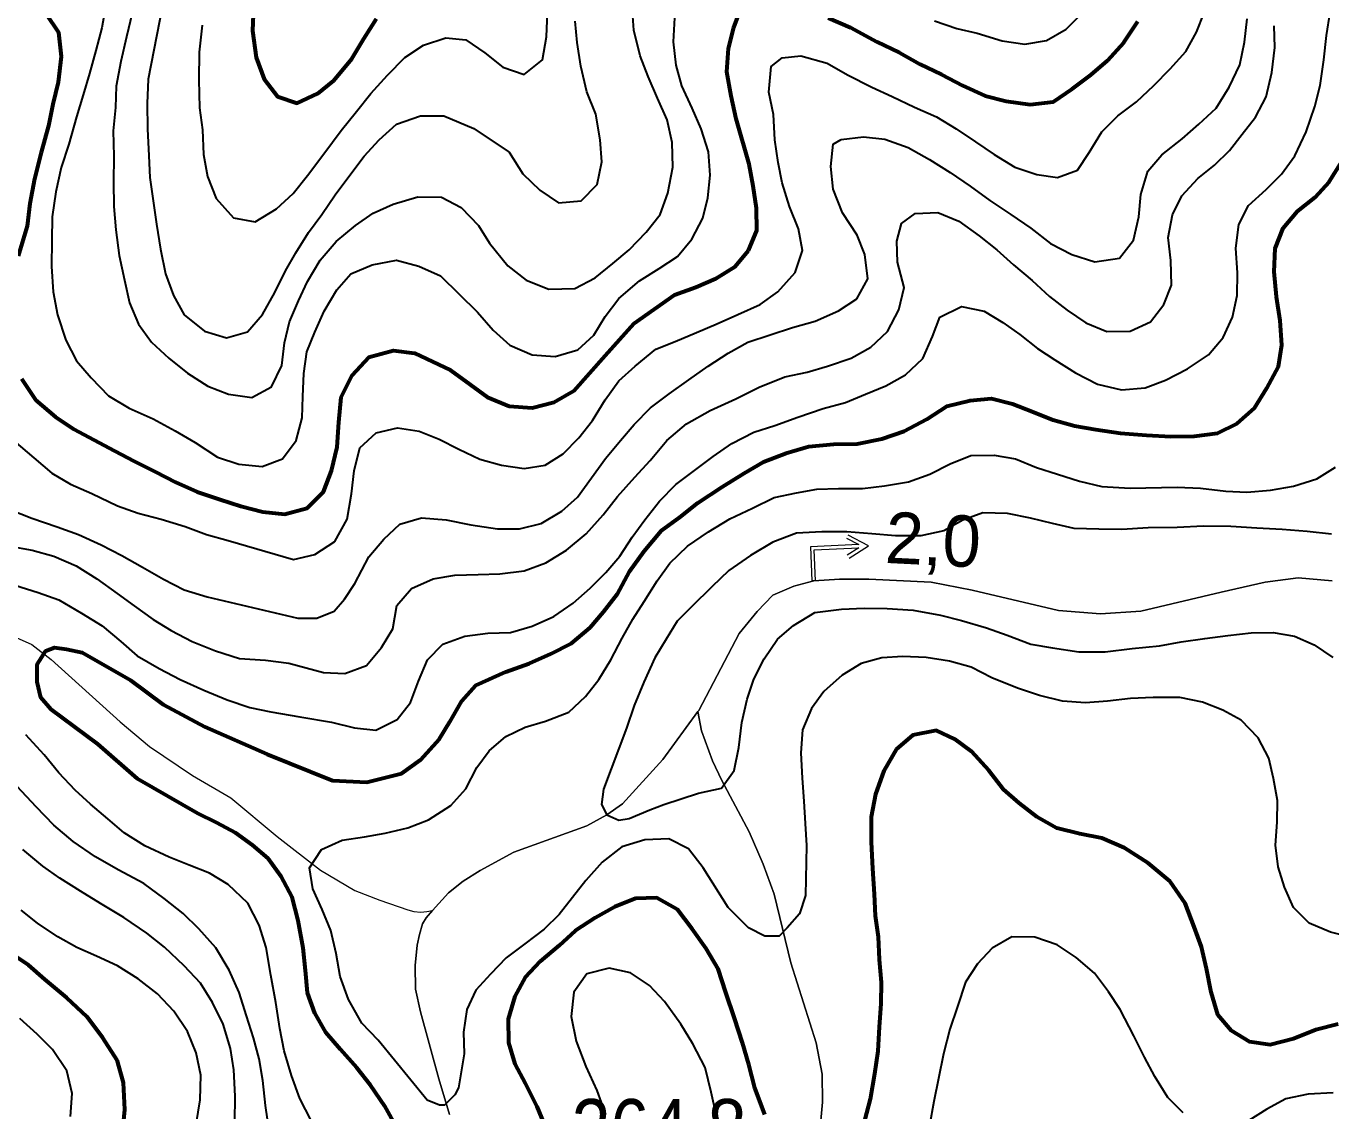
# Model space of a CAD drawing. Header units: metres. Extents: x 545098 to 555652, y 1854398 to 1862642.
# Drawn here: x 548664.8 to 549046.6, y 1860416 to 1860733.2 of the extents above; entities that cross this region are included whole.
import ezdxf
from ezdxf.enums import TextEntityAlignment as Align

# ---------------------------------------------------------------- set-up
doc = ezdxf.new("R2010")
doc.units = ezdxf.units.M
doc.header["$LTSCALE"] = 6.8
for name, color, linetype, lineweight in [('1', 7, 'Continuous', 25), ('2', 7, 'Continuous', 53), ('34', 7, 'Continuous', 13), ('5', 7, 'Continuous', 13), ('51', 7, 'Continuous', 13)]:
    doc.layers.add(name, color=color, linetype=linetype, lineweight=lineweight)

msp = doc.modelspace()

# ---------------------------------------------------------------- linework, layer by layer
at = {"layer": '1'}
for points in [[(548706.35, 1860747.66), (548700.5, 1860717.71), (548700.23, 1860710.6), (548700.35, 1860703.18), (548700.71, 1860695.25), (548701.06, 1860688.91), (548702, 1860682.11), (548702.93, 1860675.31), (548704.1, 1860668.01), (548705.62, 1860660.74), (548707.91, 1860654.45), (548711.03, 1860648.77), (548717.05, 1860643.96), (548723.47, 1860642.02), (548729.64, 1860643.77), (548734.03, 1860648.86), (548737.57, 1860655.27), (548740.75, 1860661.65), (548743.7, 1860666.94), (548747.47, 1860672.85), (548751.32, 1860678.06), (548755.28, 1860683.81), (548759.28, 1860689.21), (548763.74, 1860695.2), (548768.17, 1860699.94), (548773.15, 1860704.57), (548780.17, 1860706.97), (548787.05, 1860706.97), (548795.81, 1860703.21), (548806.16, 1860696.38), (548810.19, 1860690.01), (548815.11, 1860685.19), (548820.61, 1860681.53), (548827.21, 1860682.15), (548831.87, 1860686.87), (548833.23, 1860693.53), (548832.8, 1860699.98), (548831.54, 1860707.41), (548828.93, 1860713.95), (548827.11, 1860721.5), (548826.09, 1860728.41), (548825.51, 1860734.66)], [(548688.17, 1860739.35), (548686.97, 1860732.67), (548685.23, 1860726.1), (548683.32, 1860719.34), (548681.54, 1860713.12), (548679.6, 1860706.71), (548677.31, 1860698.66), (548675.06, 1860691.86), (548673.55, 1860684.78), (548672.42, 1860677.4), (548672.31, 1860670.48), (548672.27, 1860662.86), (548672.74, 1860655.48), (548674.03, 1860648.72), (548676.44, 1860641.37), (548679.59, 1860635.35), (548683.87, 1860630.34), (548688.88, 1860625.06), (548694.95, 1860621.48), (548702.02, 1860618.38), (548708.44, 1860614.84), (548714.31, 1860611.43), (548720.8, 1860607.19), (548727.06, 1860605.06), (548733.86, 1860604.4), (548739.8, 1860606.66), (548743.81, 1860612.06), (548745.55, 1860618.63), (548745.74, 1860624.85), (548746.05, 1860631.61)], [(548695.87, 1860737.03), (548694.16, 1860730.11), (548692.49, 1860722.84), (548691.18, 1860715.61), (548690.98, 1860709.39), (548690.33, 1860702.59), (548690.45, 1860695.17), (548690.41, 1860687.55), (548690.49, 1860680.48), (548691.08, 1860673.64), (548692.09, 1860666.14), (548693.61, 1860658.87), (548695.05, 1860652.3), (548697.7, 1860646.05), (548701.47, 1860640.8), (548706.6, 1860636.06), (548712.04, 1860631.71), (548717.95, 1860627.94)], [(548716.35, 1860733.51), (548715.46, 1860725.62), (548715.31, 1860717.46), (548715.51, 1860709.33), (548716.41, 1860702.88), (548716.68, 1860695.66), (548717.93, 1860689.24), (548720.42, 1860682.79), (548725.47, 1860677.16), (548731.81, 1860675.92), (548738.1, 1860679.81), (548742.92, 1860684.24), (548747.11, 1860689.49), (548751.89, 1860695.87), (548756.98, 1860702.63), (548761.49, 1860708.27), (548765.68, 1860713.52), (548770.57, 1860718.84), (548775.66, 1860724.01), (548781.1, 1860727.63), (548787.59, 1860729.77), (548793.5, 1860729.19), (548799.06, 1860725.38), (548804.31, 1860721.19), (548810.57, 1860719.05), (548815.93, 1860723.37), (548817.13, 1860730.06), (548817.4, 1860737.17)], [(548717.95, 1860627.94), (548724.06, 1860625.61), (548730.9, 1860624.61), (548736.57, 1860627.72), (548739.6, 1860633.9), (548740.45, 1860640.55), (548741.89, 1860646.73), (548744.56, 1860652.87), (548747.13, 1860658.47), (548750.86, 1860664.72), (548755.56, 1860670.21), (548761.23, 1860674.91), (548766.32, 1860678.49), (548772.22, 1860681.1), (548779.41, 1860683.31), (548786.33, 1860683.2), (548792.16, 1860680.13), (548797.18, 1860674.85), (548800.41, 1860669.72), (548805.75, 1860663.12), (548811.14, 1860658.9), (548817.78, 1860656.28), (548825.33, 1860656.47), (548831.28, 1860659.55), (548836.54, 1860663.8), (548841.29, 1860667.81), (548846.26, 1860672.93), (548850.32, 1860678.11), (548852.63, 1860684.35), (548854.05, 1860691.93), (548853.9, 1860699.13), (548852.36, 1860705.8), (548849.61, 1860712.15), (548846.85, 1860718.49), (548844.49, 1860724.52), (548842.67, 1860732.06), (548842.2, 1860738.87)], [(548930.57, 1860734.79), (548937.17, 1860732.53), (548943.12, 1860731.09), (548950.43, 1860728.91), (548957.05, 1860727.91), (548963.41, 1860729.04), (548969.15, 1860732.27), (548973.66, 1860736.79)], [(548942.61, 1860699.36), (548948.11, 1860695.7), (548954.17, 1860691.92), (548960.56, 1860689.81), (548966.63, 1860688.93), (548972.5, 1860691.09), (548975.85, 1860696.19), (548979.63, 1860702.24), (548984.29, 1860706.96), (548989.75, 1860711.06), (548994.76, 1860715.82), (548999.58, 1860720.74), (549004.2, 1860725.82), (549007.31, 1860731.43), (549009.5, 1860737.12)], [(549044.53, 1860723.36), (549045.28, 1860730.5), (549046.44, 1860737.32)], [(548746.05, 1860631.61), (548746.94, 1860637.91), (548749.31, 1860643.66), (548751.99, 1860649.8), (548755.72, 1860656.06), (548759.8, 1860660.76), (548766.05, 1860663.41), (548773.16, 1860664.73), (548779.73, 1860662.99), (548786.07, 1860660.15), (548796.89, 1860649.54), (548801.5, 1860644.33), (548806.37, 1860639.87), (548812.85, 1860637.04), (548819.59, 1860636.6), (548826.22, 1860638.49), (548830.92, 1860642.86), (548834.23, 1860648.31), (548838.29, 1860653.5), (548844.33, 1860658.75), (548850.03, 1860662.34), (548855.38, 1860665.87), (548859.64, 1860670.91), (548862.86, 1860677.08), (548864.3, 1860683.03), (548864.95, 1860689.61), (548864.48, 1860696.41), (548862.39, 1860703.2), (548859.67, 1860709.19), (548856.71, 1860715.69), (548855.07, 1860721.8), (548854.24, 1860728.56), (548854.64, 1860735.65)], [(548864.94, 1860620.77), (548872.47, 1860624.21), (548879.28, 1860627.57), (548886.85, 1860630.66), (548893.37, 1860631.99), (548899.28, 1860633.8), (548906.23, 1860636.09), (548911.97, 1860639.32), (548916.83, 1860643.88), (548920.21, 1860650.25), (548921.76, 1860656.76), (548919.84, 1860664.16), (548919.62, 1860670.29), (548920.98, 1860675.52), (548924.99, 1860678.44), (548931.63, 1860678.71), (548937.72, 1860676.2), (548943.66, 1860671.87), (548948.85, 1860667.81), (548953.73, 1860663.35), (548959.16, 1860658.77), (548964.23, 1860654.15), (548969.42, 1860650.09), (548974.92, 1860646.43), (548981.01, 1860643.92), (548987.85, 1860644.03), (548993.84, 1860646.75), (548997.75, 1860651.74), (548999.94, 1860657.42), (548999.79, 1860664.62), (548998.96, 1860671.38), (549000.27, 1860677.99), (549003.03, 1860683.56), (549007.64, 1860688.64), (549012.59, 1860692.49), (549016.94, 1860696.81), (549020.69, 1860701.6), (549024.59, 1860706.59), (549027.66, 1860712.56), (549029.33, 1860719.62), (549030.24, 1860726.96), (549030.04, 1860733.29)], [(548903.27, 1860700.05), (548909.88, 1860700.84), (548916.1, 1860700.15), (548922.9, 1860697.73), (548929.11, 1860694.16), (548935.17, 1860690.38), (548941.07, 1860686.4), (548946.81, 1860682.23), (548952.91, 1860678.1), (548958.81, 1860674.12), (548964.6, 1860669.59), (548970.77, 1860666.37), (548977.52, 1860664.31), (548984.79, 1860665.37), (548988.85, 1860670.56), (548990.36, 1860677.42), (548991.01, 1860684), (548993.07, 1860690.75), (548997.18, 1860695.59), (549003.11, 1860700.28), (549008.01, 1860704.49), (549013.03, 1860709.25), (549016.8, 1860715.31), (549019.98, 1860721.83), (549021.33, 1860728.5), (549022.13, 1860735.28)], [(548656, 1860616.26), (548667.09, 1860606.94), (548672.33, 1860602.51), (548677.79, 1860599.2), (548684.09, 1860596.53), (548691.58, 1860592.92), (548697.63, 1860590.77), (548704.35, 1860589.05), (548711.31, 1860586.83), (548717.56, 1860584.51), (548723.93, 1860582.76), (548743.01, 1860577.19), (548749.33, 1860578.69), (548755.19, 1860582.47), (548758.72, 1860589.04), (548759.99, 1860596.41), (548760.79, 1860603.19), (548762.5, 1860609.9), (548767.2, 1860614.26), (548773.52, 1860615.75), (548779.78, 1860614.71), (548785.67, 1860612.36), (548791.44, 1860609.45), (548797.56, 1860606.59), (548803.91, 1860604.83), (548810.54, 1860603.84), (548816.74, 1860604.77), (548821.93, 1860608.11), (548826.59, 1860612.83), (548830.5, 1860617.82), (548834.27, 1860623.88), (548838.29, 1860629.42), (548843, 1860633.79), (548849.08, 1860638.68), (548854.75, 1860641), (548860.94, 1860643.56), (548866.77, 1860646.07), (548873.12, 1860648.83), (548879.62, 1860651.79), (548884.76, 1860655.48), (548889.85, 1860661.16), (548891.96, 1860667.55), (548890.82, 1860673.91), (548888.22, 1860680.46), (548886, 1860687.33), (548884.9, 1860693.34), (548883.86, 1860699.97), (548883.5, 1860707.33), (548882.17, 1860713.84), (548882.84, 1860721.41), (548886.02, 1860723.91), (548891.52, 1860724.55), (548899.18, 1860722.41), (548905.19, 1860718.99), (548912.32, 1860715.35), (548918.24, 1860712.64), (548924.77, 1860709.46), (548931.25, 1860706.64), (548936.91, 1860703.18), (548942.61, 1860699.36)], [(548661.55, 1860569.68), (548668.31, 1860567.61), (548674.36, 1860565.46), (548680.98, 1860561.56), (548687.05, 1860557.78), (548692.49, 1860553.2), (548697.33, 1860549.08), (548703.76, 1860545.35), (548709.94, 1860542.12), (548716.83, 1860538.98), (548723.68, 1860536.2), (548730.29, 1860533.93), (548736.41, 1860532.68), (548744.91, 1860531.19), (548754.17, 1860529.66), (548760.87, 1860527.95), (548767.1, 1860527.27), (548773.4, 1860530.38), (548777.3, 1860535.37), (548779.61, 1860541.61), (548782.28, 1860547.89), (548786.78, 1860552.41), (548793.17, 1860554.81), (548799.93, 1860555.64), (548806.58, 1860555.91), (548812.85, 1860557.75), (548819.19, 1860560.51), (548824.85, 1860564.45), (548829.91, 1860568.86), (548834.42, 1860573.38), (548838.52, 1860578.21), (548842.18, 1860583.71), (548845.89, 1860588.86), (548850.11, 1860594.25), (548854.93, 1860599.17), (548865.84, 1860607.36), (548871.35, 1860611.1), (548877.8, 1860614.41), (548883.88, 1860616.42), (548890.62, 1860618.86), (548898.07, 1860621.39), (548904.55, 1860623.09), (548910.38, 1860625.6), (548916.41, 1860627.96), (548922.16, 1860631.19), (548927.17, 1860635.95), (548929.99, 1860642.43), (548932.19, 1860648.12), (548938.49, 1860651.23), (548945.16, 1860649.88), (548950.61, 1860646.57), (548955.56, 1860643.02), (548960.75, 1860638.96), (548965.85, 1860635.61), (548971.91, 1860631.83), (548978.28, 1860628.46), (548985.34, 1860626.79), (548992.3, 1860627.46), (548998.17, 1860629.62), (549004.63, 1860632.93), (549010.8, 1860637.11), (549015.06, 1860642.14), (549017.77, 1860648.07), (549019.17, 1860654.38), (549019.26, 1860661.07), (549018.75, 1860668.23), (549019.7, 1860675.21), (549022.45, 1860680.78), (549027.67, 1860685.38), (549032.17, 1860689.9), (549036.04, 1860695.25), (549039.33, 1860702.33), (549041.86, 1860709.68), (549043.46, 1860715.83), (549044.53, 1860723.36)], [(548660.07, 1860591.8), (548666.52, 1860589.33), (548673.88, 1860586.79), (548680.13, 1860584.48), (548686.82, 1860581.49), (548692.8, 1860578.42), (548698.83, 1860575), (548705.05, 1860571.42), (548711.03, 1860568.35), (548717.8, 1860566.28), (548744.34, 1860560.1), (548749.89, 1860560.1), (548754.94, 1860562.12), (548757.97, 1860565.66), (548761, 1860570.21), (548765.07, 1860577.95), (548769.49, 1860583.18), (548774.2, 1860587.54), (548780.47, 1860589.39), (548787.76, 1860588.83), (548794.98, 1860587.37), (548802.71, 1860586.14), (548809.2, 1860586.21), (548815.52, 1860587.7), (548821.58, 1860591.33), (548826.13, 1860595.49), (548834.32, 1860606.78), (548838.74, 1860612.01), (548842.69, 1860616.65), (548847.5, 1860621.57), (548852.96, 1860625.66), (548858.78, 1860629.8), (548864.43, 1860633.74), (548870.29, 1860637.52), (548876.04, 1860640.75), (548889.06, 1860645.04), (548895.69, 1860646.93), (548902.54, 1860649.94), (548907.89, 1860653.48), (548911.15, 1860659.29), (548910.28, 1860666.41), (548907.97, 1860672.08), (548903.74, 1860678.61), (548901, 1860685.51), (548900.32, 1860692.1), (548901, 1860698.69), (548903.27, 1860700.05)], [(548660.1, 1860581.13), (548666.58, 1860579.93), (548672.94, 1860578.17), (548679.43, 1860575.35), (548685.5, 1860571.57), (548691.46, 1860567.23), (548696.41, 1860563.67), (548701.96, 1860559.65), (548707.23, 1860556.49), (548713.41, 1860553.26), (548720.26, 1860550.48), (548727.22, 1860548.25), (548734.88, 1860547.74), (548741.67, 1860546.94), (548751.87, 1860544.17), (548758.05, 1860543.84), (548764.44, 1860546.24), (548768.85, 1860551.47), (548772.16, 1860556.93), (548773.32, 1860563.75), (548777.58, 1860568.78), (548783.92, 1860571.54), (548790.28, 1860572.68), (548797.13, 1860572.79), (548803.42, 1860573.01), (548810.54, 1860573.88), (548816.92, 1860576.28), (548822.98, 1860579.91), (548828.71, 1860584.76), (548833.64, 1860590.24), (548837.86, 1860595.62), (548842.94, 1860601.3), (548847.4, 1860606.18), (548852.29, 1860612.01), (548858.02, 1860616.86), (548864.94, 1860620.77)], [(548839.25, 1860554.19), (548842.36, 1860559.81), (548845.71, 1860564.91), (548849.49, 1860570.97), (548853.19, 1860576.11), (548858.36, 1860581.08), (548864.53, 1860585.26), (548870.75, 1860589.08), (548877.4, 1860592.24), (548883.71, 1860595.36), (548890.22, 1860596.69), (548896.23, 1860597.78), (548902.52, 1860598.01), (548909.57, 1860597.96), (548915.97, 1860598.74), (548923.04, 1860599.97), (548929.27, 1860602.17), (548935.22, 1860605.24), (548941.25, 1860607.6), (548948.1, 1860607.71), (548954.36, 1860606.67), (548960.44, 1860604.16), (548966.64, 1860602.21), (548973.04, 1860600.1), (548979.54, 1860598.54), (548987.9, 1860598.12), (549001.59, 1860598.34), (549008.48, 1860598.1), (549015.82, 1860597.19), (549022, 1860596.86), (549028.96, 1860597.52), (549035.67, 1860598.7), (549042.46, 1860600.79), (549048, 1860604.18)], [(549046.8, 1860584.66), (549039.67, 1860585.42), (549032.38, 1860585.97), (549024.94, 1860586.33), (549017.29, 1860586.84), (549009.33, 1860586.96), (549001.62, 1860586.56), (548993.15, 1860586.43), (548985.43, 1860586.03), (548978.74, 1860586.12), (548971.5, 1860586.32), (548965.19, 1860587.72), (548958.68, 1860589.27), (548952.02, 1860590.63), (548944.77, 1860590.83), (548938.89, 1860588.67), (548933.31, 1860585.64), (548926.63, 1860584.1), (548919.23, 1860584.1), (548912.3, 1860584.7), (548905.01, 1860585.26), (548897.61, 1860585.26), (548890.25, 1860584.91), (548883.35, 1860582.26), (548876.78, 1860578.39), (548870.45, 1860574.01), (548865.43, 1860569.25), (548859.64, 1860563.49), (548855.29, 1860559.16), (548852.14, 1860553.91), (548848.83, 1860548.45), (548845.54, 1860541.37), (548842.76, 1860534.53), (548840.5, 1860527.93), (548833.72, 1860510.09), (548833.21, 1860505.54), (548834.73, 1860502.51), (548838.26, 1860500.99), (548841.29, 1860501.5), (548847.35, 1860504.02), (548851.39, 1860505.54), (548861.6, 1860508.84), (548868.27, 1860510.38), (548871.98, 1860515.52), (548873.33, 1860522.19), (548874.25, 1860529.52), (548875.76, 1860536.38), (548877.75, 1860542.22), (548880.82, 1860548.19), (548884.64, 1860553.89), (548889.38, 1860557.9), (548895.6, 1860561.73), (548903.43, 1860562.68), (548910.07, 1860562.95), (548916.76, 1860562.86), (548924.41, 1860562.35), (548932.34, 1860560.97), (548938.49, 1860559.37), (548945.8, 1860557.19), (548951.84, 1860555.04), (548958.83, 1860552.46), (548965.1, 1860551.42), (548972.83, 1860550.19), (548980.59, 1860550.24), (548988.41, 1860551.19), (548996.44, 1860551.99), (549002.8, 1860553.12), (549009.72, 1860554.14), (549016.48, 1860554.97), (549023.24, 1860555.79), (549029.73, 1860555.86), (549036, 1860554.82), (549041.72, 1860552.27), (549047.22, 1860548.6)], [(549052.66, 1860466.63), (549046.51, 1860468.23), (549040.23, 1860470.89), (549035.71, 1860475.4), (549032.99, 1860481.39), (549031.19, 1860487.31), (549030.41, 1860493.71), (549030.85, 1860500.44), (549030.98, 1860506.78), (549029.85, 1860513.14), (549028.4, 1860519.1), (549025.33, 1860525.05), (549020.36, 1860530.22), (549014.95, 1860533.17), (549009.07, 1860535.52), (549002.4, 1860536.88), (548994.64, 1860536.83), (548988, 1860536.57), (548981.24, 1860535.74), (548974.79, 1860535.32), (548968.05, 1860535.76), (548961.35, 1860537.47), (548954.95, 1860539.58), (548947.36, 1860542.63), (548941.39, 1860545.69), (548935.04, 1860547.45), (548928.22, 1860548.6), (548921.33, 1860548.85), (548915.23, 1860548.47), (548909.12, 1860546.82), (548903.57, 1860543.43), (548898.2, 1860538.63), (548894.65, 1860533.68), (548891.98, 1860527.4), (548891.54, 1860520.66), (548891.89, 1860513.31), (548892.36, 1860506.5), (548892.79, 1860500.05), (548893.21, 1860493.61), (548892.87, 1860478.99), (548891.08, 1860473.63), (548887.52, 1860469.47), (548885.14, 1860467.08), (548880.97, 1860467.08), (548876.21, 1860469.47), (548870.26, 1860475.42), (548862.96, 1860487.03), (548858.66, 1860492.65), (548852.89, 1860495.56), (548845.89, 1860495.24), (548839.1, 1860493.15), (548833.33, 1860488.66), (548828.56, 1860483.38), (548824.65, 1860478.4), (548820.75, 1860473.41), (548816.4, 1860469.09), (548810.79, 1860464.79), (548805.33, 1860460.7), (548800.67, 1860455.97), (548796.36, 1860451.3), (548793.81, 1860445.57), (548792.81, 1860438.95), (548793.03, 1860432.66), (548791.3, 1860422.67), (548790.29, 1860420.65), (548787.26, 1860417.62), (548785.75, 1860417.62), (548782.21, 1860419.13), (548767.82, 1860436.63), (548763.05, 1860441.64), (548759.14, 1860448.57), (548756.7, 1860455.31), (548755.52, 1860462.03), (548753.98, 1860468.7), (548751.42, 1860474.89), (548748.71, 1860480.88), (548747.77, 1860487.08), (548751.28, 1860492.39), (548757.26, 1860495.1), (548763.83, 1860496.08), (548769.83, 1860497.17), (548776.5, 1860498.71), (548782.54, 1860501.07), (548789.06, 1860505.29), (548793.52, 1860510.17), (548796.74, 1860516.34), (548800.29, 1860521.28), (548805.2, 1860525.49), (548810.83, 1860528.16), (548816.75, 1860529.97), (548823.65, 1860532.61), (548828.51, 1860537.18), (548832.41, 1860542.17), (548835.88, 1860547.83), (548839.25, 1860554.19)], [(548748.26, 1860413.14), (548744.94, 1860419.6), (548742.49, 1860426.36), (548740.35, 1860433.51), (548739.01, 1860440.04), (548737.9, 1860447.68), (548736.39, 1860455.64), (548735.03, 1860463.79), (548732.98, 1860470.23), (548729.66, 1860476.7), (548723.93, 1860482.15), (548718.47, 1860485.47), (548712.57, 1860487.82), (548706.68, 1860490.18), (548699.59, 1860493.47), (548693.52, 1860497.26), (548688.68, 1860501.37), (548683.64, 1860505.64), (548679.15, 1860509.79), (548674.38, 1860514.82), (548670.12, 1860520.09), (548664.7, 1860525.94)], [(548678.58, 1860494.76), (548672.94, 1860499.5), (548667.77, 1860504.84), (548662.15, 1860510.85)], [(548725.84, 1860412.63), (548726, 1860420.24), (548725.6, 1860427.97), (548724.66, 1860434.18), (548722.52, 1860441.34), (548719.4, 1860447.65), (548715.82, 1860453.36), (548711.04, 1860458.39), (548705.32, 1860463.84), (548700.12, 1860467.91), (548693.41, 1860472.52), (548686.58, 1860476.57), (548680.72, 1860480.19), (548674.65, 1860483.98), (548669.69, 1860487.53), (548663.85, 1860492.43)], [(548735.9, 1860410.23), (548734.83, 1860417.52), (548734.12, 1860424.85), (548732.98, 1860431.22), (548731.33, 1860437.35), (548729.28, 1860443.79), (548727.19, 1860450.59), (548724.22, 1860457.1), (548720.35, 1860463.68), (548715.33, 1860469.22), (548710.8, 1860473.73), (548705.2, 1860478.11), (548699.25, 1860482.45), (548691.71, 1860486.42), (548685.09, 1860490.31), (548678.58, 1860494.76)], [(548697.64, 1860454.58), (548691.57, 1860458.36), (548685.44, 1860461.23), (548679.7, 1860463.79), (548674.08, 1860466.9), (548668.17, 1860470.88), (548663.37, 1860474.64)], [(549003.41, 1860415.35), (548998.89, 1860419.85), (548995.06, 1860426.06), (548992.03, 1860431.65), (548988.92, 1860437.95), (548984.92, 1860445.59), (548981.58, 1860450.78), (548977.48, 1860456.24), (548972.05, 1860460.81), (548966.55, 1860464.48), (548959.95, 1860466.74), (548953.26, 1860466.83), (548947.52, 1860463.6), (548943.21, 1860458.93), (548939.71, 1860453.62), (548937.33, 1860446.47), (548935.06, 1860439.88), (548933.24, 1860432.62), (548931.77, 1860425.4), (548930.42, 1860418.73), (548929.11, 1860411.71)], [(548714.59, 1860411.97), (548715.7, 1860419.16), (548715.9, 1860426.42), (548714.56, 1860432.95), (548712, 1860439.15), (548708.01, 1860445.17), (548703.24, 1860450.2), (548697.64, 1860454.58)], [(548866.89, 1860414.06), (548865.27, 1860421.45), (548863.5, 1860428.63), (548859.94, 1860435.6), (548856.35, 1860441.3), (548851.57, 1860447.94), (548847.21, 1860452.65), (548841.71, 1860456.31), (548835.4, 1860457.71), (548828.93, 1860456.02), (548825.06, 1860450.67), (548824.31, 1860443.54), (548825.73, 1860436.31), (548828.62, 1860428.9), (548831.82, 1860421.89), (548834.39, 1860414.89)], [(548676.73, 1860427.71), (548672.54, 1860433.89), (548668.01, 1860438.4), (548662.93, 1860443.03)], [(548677.82, 1860414.28), (548678.27, 1860421.02), (548676.73, 1860427.71)], [(549047.28, 1860421.23), (549039.92, 1860420.88), (549033.41, 1860419.54), (549027.82, 1860416.51), (549022.63, 1860413.17)]]:
    msp.add_lwpolyline(points, dxfattribs=at)
at = {"layer": '2'}
for points in [[(548731.64, 1860746.08), (548731.1, 1860731.86), (548732.15, 1860724.01), (548734.45, 1860717.71), (548738.38, 1860712.66), (548744.09, 1860710.64), (548750.15, 1860713.45), (548754.85, 1860717.33), (548760.17, 1860723.59), (548763.59, 1860729.46), (548767.36, 1860735.37)], [(548670.72, 1860736.74), (548674.34, 1860731.3), (548675.12, 1860724.3), (548674.19, 1860716.76), (548672.6, 1860710.39), (548671.36, 1860704.05), (548669.23, 1860696.2), (548667.25, 1860688.54), (548665.93, 1860681.31), (548665.08, 1860674.67), (548662.52, 1860665.88)], [(548876.24, 1860667.57), (548878.59, 1860673.45), (548878.52, 1860679.94), (548877.54, 1860686.5), (548876.41, 1860692.87), (548872.63, 1860706.13), (548871.09, 1860712.8), (548869.87, 1860719.87), (548870.31, 1860726.61), (548871.91, 1860732.76), (548874.22, 1860739)], [(548899.55, 1860735.58), (548906.03, 1860732.76), (548913.75, 1860728.65), (548920.28, 1860725.47), (548926.29, 1860722.05), (548932.62, 1860719.03), (548938.79, 1860715.81), (548945.47, 1860712.83), (548951.62, 1860711.24), (548958.6, 1860710.28), (548965.36, 1860711.1), (548970.86, 1860714.84), (548976.32, 1860718.94), (548981.22, 1860723.15), (548986, 1860728.42), (548990.13, 1860734.52)], [(548773.27, 1860411.04), (548769.8, 1860417.3), (548765.62, 1860423.47), (548761.57, 1860428.57), (548756.76, 1860433.95), (548752.55, 1860438.85), (548749.33, 1860444.59), (548747.17, 1860450.47), (548746.54, 1860457.07), (548745.92, 1860463.68), (548744.41, 1860471.62), (548742.68, 1860478.45), (548739.4, 1860484.55), (548735.67, 1860489.73), (548731.03, 1860493.69), (548726.07, 1860497.24), (548720.65, 1860500.2), (548715.07, 1860502.96), (548697.38, 1860513.12), (548685.77, 1860523.22), (548672.13, 1860533.33), (548669.1, 1860536.87), (548668.09, 1860541.41), (548668.09, 1860546.47), (548670.62, 1860550.51), (548673.14, 1860551.52), (548676.68, 1860551.01), (548681.22, 1860550), (548695.36, 1860541.92), (548704.96, 1860534.85), (548717.07, 1860528.28), (548735.39, 1860520.26), (548754.44, 1860512.6), (548764.54, 1860512.1), (548774.64, 1860514.62), (548780.19, 1860518.67), (548785.75, 1860524.73), (548788.78, 1860529.78), (548792.31, 1860535.85), (548796.35, 1860540.39), (548805.23, 1860544.38), (548811.98, 1860546.83), (548818.32, 1860549.59), (548824.27, 1860552.66), (548829.84, 1860557.31), (548833.79, 1860561.94), (548837.85, 1860567.13), (548841.38, 1860573.7), (548845.71, 1860579.64), (548850.75, 1860585.67), (548856.06, 1860589.57), (548861.32, 1860593.82), (548868.51, 1860598.49), (548874.88, 1860602.51), (548880.63, 1860605.74), (548887.17, 1860608.34), (548893.8, 1860610.23), (548901.12, 1860610.94), (548907.96, 1860611.06), (548915.19, 1860612.48), (548921.78, 1860614.73), (548928.39, 1860618.24), (548934.25, 1860622.02), (548941.08, 1860623.76), (548947.33, 1860624.34), (548953.48, 1860622.74), (548959.16, 1860620.54), (548965.25, 1860618.03), (548971.6, 1860616.28), (548977.86, 1860615.24), (548985.04, 1860614.13), (548992.68, 1860613.61), (548999.77, 1860613.21), (549006.62, 1860613.33), (549013.38, 1860614.15), (549019.17, 1860617.02), (549024.23, 1860621.43), (549027.85, 1860627.29), (549031.23, 1860633.65), (549032.27, 1860639.92), (549031.76, 1860647.08), (549030.73, 1860654), (549030.02, 1860661.31), (549030.27, 1860668.2), (549032.62, 1860674.08), (549036.88, 1860679.12), (549041.98, 1860683.17), (549046.13, 1860687.65), (549049.91, 1860693.7)], [(548663.5, 1860630.05), (548667.55, 1860623.95), (548673.42, 1860618.94), (548678.78, 1860615.29), (548684.61, 1860612.22), (548690.64, 1860609), (548696.47, 1860605.93), (548702.65, 1860602.9), (548708.48, 1860599.83), (548714.82, 1860597), (548721.62, 1860594.75), (548727.68, 1860592.77), (548734.06, 1860591.18), (548740.51, 1860590.48), (548747.04, 1860592.27), (548751.82, 1860597.05), (548754.15, 1860603.16), (548755.85, 1860610.08), (548756.28, 1860617.38), (548757.05, 1860624.73), (548760.24, 1860631.1), (548765.13, 1860636.43), (548772.36, 1860638.3), (548778.46, 1860637.56), (548788.97, 1860632.57), (548794.71, 1860628.39), (548799.86, 1860624.69), (548806.14, 1860622.02), (548812.88, 1860621.58), (548819.35, 1860623.27), (548825.09, 1860626.5), (548834.26, 1860636.9), (548842.66, 1860646.22), (548854.53, 1860654.63), (548860.76, 1860656.84), (548866.59, 1860659.35), (548872.29, 1860662.94), (548876.24, 1860667.57)], [(549048.69, 1860441.34), (549042.22, 1860439.65), (549035.68, 1860437.05), (549028.85, 1860435.31), (549022.78, 1860436.2), (549017.52, 1860439.35), (549013.51, 1860444.1), (549011.62, 1860450.73), (549010.24, 1860457.6), (549008.75, 1860463.92), (549006.59, 1860469.79), (549003.95, 1860476.69), (548999.57, 1860483.02), (548993.14, 1860488.38), (548986.08, 1860492.93), (548979.6, 1860495.75), (548973.13, 1860496.95), (548966.43, 1860498.66), (548960.61, 1860501.93), (548955.42, 1860505.99), (548950.79, 1860509.94), (548946.5, 1860515.55), (548941.49, 1860521.08), (548936.54, 1860524.63), (548931.17, 1860527.23), (548924.3, 1860525.85), (548919.4, 1860521.64), (548915.82, 1860515.43), (548913.4, 1860508.63), (548912.04, 1860501.97), (548912.04, 1860494.56), (548912.44, 1860486.85), (548913, 1860479.34), (548913.22, 1860473.04), (548914.16, 1860466.84), (548914.42, 1860460.19), (548915.05, 1860453.59), (548914.92, 1860447.25), (548914.47, 1860440.52), (548914.07, 1860433.43), (548913.07, 1860426.81), (548911.81, 1860419.43), (548908.61, 1860407.13)], [(548880.94, 1860414.95), (548878.01, 1860422.72), (548876.27, 1860429.55), (548874.43, 1860435.82), (548872.09, 1860443.12), (548869.56, 1860450.57), (548867.27, 1860457.52), (548863.84, 1860463.42), (548859.7, 1860469.23), (548855.41, 1860474.85), (548849.4, 1860478.27), (548843.1, 1860478.04), (548837.07, 1860475.68), (548831.33, 1860472.46), (548825.47, 1860468.67), (548820.77, 1860464.31), (548815.19, 1860459.66), (548810.89, 1860454.98), (548807.78, 1860449.37), (548805.87, 1860442.82), (548805.98, 1860435.97), (548807.83, 1860429.69), (548810.86, 1860424.11), (548814.22, 1860417.29), (548816.77, 1860411.11)], [(548691.46, 1860430.78), (548687.23, 1860437.31), (548682.68, 1860443.45), (548676.75, 1860449.06), (548670.31, 1860454.42), (548665.47, 1860458.54), (548658.96, 1860462.99)], [(548693, 1860409.26), (548693.75, 1860416.41), (548693.35, 1860424.13), (548691.46, 1860430.78)]]:
    msp.add_lwpolyline(points, dxfattribs=at)
at = {"layer": '34'}
for p, q in [((548911.31, 1860581.25), (548905.33, 1860584.35)), ((548905.64, 1860577.61), (548911.31, 1860581.25)), ((548895.77, 1860571.01), (548894.77, 1860570.97))]:
    msp.add_line(p, q, dxfattribs=at)
for points in [[(548904.87, 1860583.46), (548908.44, 1860581.61), (548894.31, 1860580.96), (548894.77, 1860570.97)], [(548895.77, 1860571.01), (548895.36, 1860580), (548908.45, 1860580.61), (548905.1, 1860578.46)], [(548861.39, 1860532.73), (548861.66, 1860533.1), (548873.44, 1860555.59), (548878.68, 1860561.99), (548883.31, 1860566.74), (548889.48, 1860569.43), (548895.27, 1860570.99)], [(548895.27, 1860570.99), (548902.83, 1860571.46), (548911.36, 1860571.46), (548929.64, 1860570.55), (548941.63, 1860568.22), (548966.9, 1860562.31), (548979.16, 1860561.32), (548991.01, 1860562.09), (549014.47, 1860567.62), (549027.35, 1860570.56), (549037.05, 1860571.84), (549046.94, 1860570.99)], [(548659.3, 1860555.62), (548666.44, 1860552.31), (548672.19, 1860547.95), (548692.35, 1860529.75), (548700.89, 1860522.57), (548713.5, 1860514), (548724.75, 1860507.47), (548738.29, 1860496.21), (548750.91, 1860486.33), (548760.98, 1860480.43), (548768.28, 1860477.57), (548776.51, 1860474.8), (548778.28, 1860474.28), (548780.34, 1860474.12), (548782.04, 1860474.28), (548783.75, 1860474.6)], [(548783.75, 1860474.6), (548788.45, 1860479.76), (548792.72, 1860483.14), (548797.63, 1860486.3), (548807.54, 1860491.6), (548828.91, 1860499.28), (548834.78, 1860502.52), (548839.31, 1860505.73), (548851.09, 1860518.69), (548861.39, 1860532.73)], [(548896.22, 1860400.31), (548897.81, 1860418.49), (548897.78, 1860426.68), (548896.01, 1860435.84), (548888.59, 1860459.26), (548883.7, 1860479.36), (548880.48, 1860488.1), (548876.37, 1860497.6), (548868.35, 1860512.58), (548865.62, 1860518.29), (548862.47, 1860527.08), (548861.39, 1860532.73)], [(548788.67, 1860414.87), (548785.55, 1860425.37), (548780.2, 1860444.89), (548778.76, 1860451.59), (548778.68, 1860458.48), (548779.21, 1860464.44), (548779.88, 1860467.56), (548780.77, 1860470.62), (548781.9, 1860472.4), (548783.75, 1860474.6)]]:
    msp.add_lwpolyline(points, dxfattribs=at)
at = {"layer": '51'}
for points in [[(549046.94, 1860570.99), (549037.05, 1860571.84), (549027.35, 1860570.56), (549014.47, 1860567.62), (548991.01, 1860562.09), (548979.16, 1860561.32), (548966.9, 1860562.31), (548941.63, 1860568.22), (548929.64, 1860570.55), (548911.36, 1860571.46), (548902.83, 1860571.46), (548895.27, 1860570.99), (548889.48, 1860569.43), (548883.31, 1860566.74), (548878.68, 1860561.99), (548873.44, 1860555.59), (548861.66, 1860533.1), (548861.39, 1860532.73)], [(548861.39, 1860532.73), (548851.09, 1860518.69), (548839.31, 1860505.73), (548834.78, 1860502.52), (548828.91, 1860499.28), (548807.54, 1860491.6), (548797.63, 1860486.3), (548792.72, 1860483.14), (548788.45, 1860479.76), (548783.75, 1860474.6)], [(548861.39, 1860532.73), (548862.47, 1860527.08), (548865.62, 1860518.29), (548868.35, 1860512.58), (548876.37, 1860497.6), (548880.48, 1860488.1), (548883.7, 1860479.36), (548888.59, 1860459.26), (548896.01, 1860435.84), (548897.78, 1860426.68), (548897.81, 1860418.49), (548896.22, 1860400.31)], [(548783.75, 1860474.6), (548781.9, 1860472.4), (548780.77, 1860470.62), (548779.88, 1860467.56), (548779.21, 1860464.44), (548778.68, 1860458.48), (548778.76, 1860451.59), (548780.2, 1860444.89), (548785.55, 1860425.37), (548788.67, 1860414.87)]]:
    msp.add_lwpolyline(points, dxfattribs=at)

# ---------------------------------------------------------------- texts
at = {"layer": '34'}
msp.add_text('2,0', height=15, rotation=357.15, dxfattribs=at).set_placement((548929.86, 1860575.54), align=Align.CENTER)
at = {"layer": '5', "width": 0.9}
msp.add_text('264,8', height=17, dxfattribs=at).set_placement((548850.02, 1860402.42), align=Align.CENTER)

doc.saveas('drawing.dxf')
